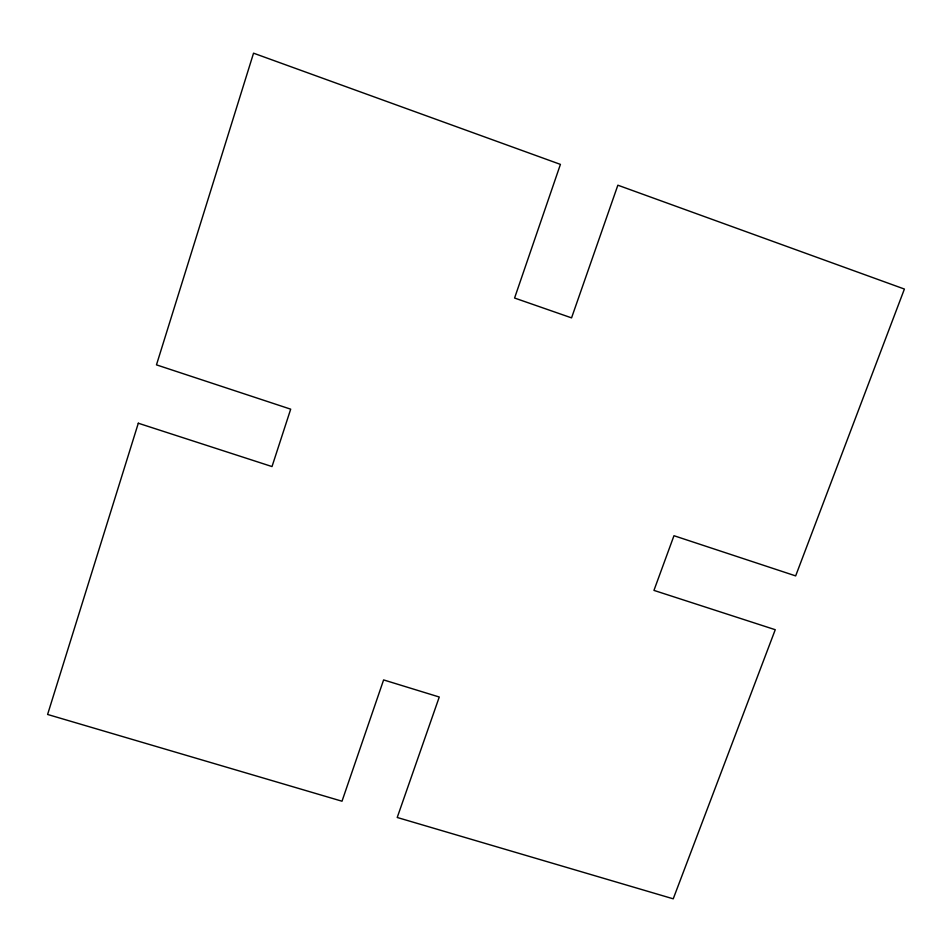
<?xml version="1.0" encoding="UTF-8"?>
<svg xmlns="http://www.w3.org/2000/svg" width="952" height="952" viewBox="0 0 952 952"><rect width="100%" height="100%" fill="white"/><g stroke="black" fill="none" stroke-linecap="round" stroke-linejoin="round"><path stroke-width="1.43" d="M138.302 423.223L47.6 714.464L342.006 801.215L383.608 679.918L439.265 697.019L397.222 817.482L673.231 898.819L775.249 629.712L653.953 590.395L673.968 535.714L795.658 575.9L904.4 289.051L617.86 185.2L571.557 317.873L514.58 298.035L560.419 164.387L253.541 53.181L156.473 364.866L290.693 409.17L272.01 466.563L138.302 423.223"/></g></svg>
